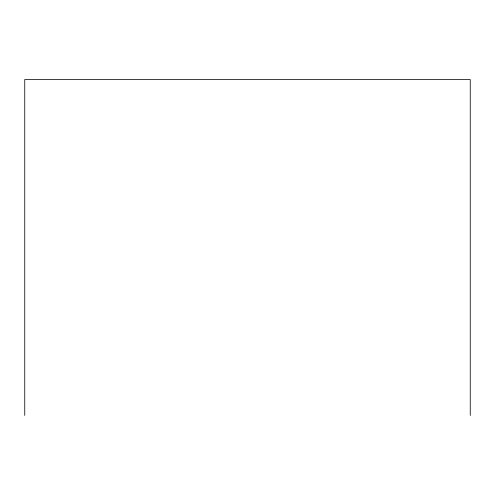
<?xml version="1.0" encoding="UTF-8"?>
<svg xmlns="http://www.w3.org/2000/svg" width="495" height="495" viewBox="0 0 495 495"><rect width="100%" height="100%" fill="white"/><g stroke="black" fill="none" stroke-linecap="round" stroke-linejoin="round"><path stroke-width="0.74" d="M470.25 415.447L470.25 79.553L24.75 79.553L24.75 415.447"/></g></svg>
